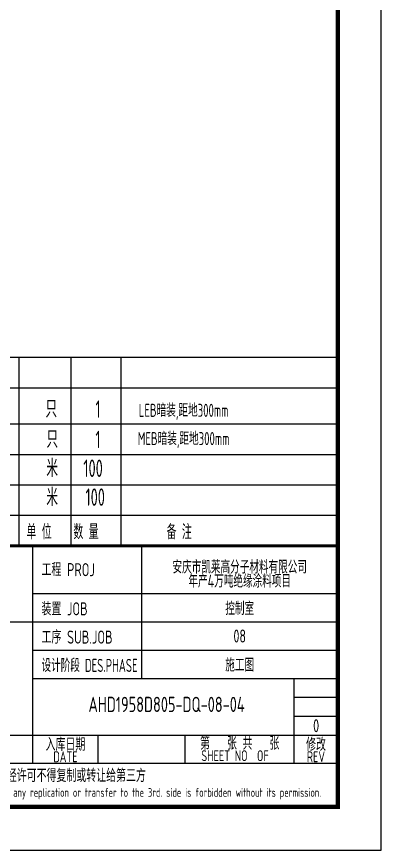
# Model space of a CAD drawing. Extents: x 5279878 to 5976284, y -275259 to -27697.
# Drawn here: x 5644578 to 5652948, y -251520 to -232361 of the extents above; entities that cross this region are included whole.
import ezdxf
from ezdxf.enums import TextEntityAlignment as Align

# ---------------------------------------------------------------- set-up
doc = ezdxf.new("R2010")
doc.units = 0
doc.header["$LTSCALE"] = 1000
doc.header["$MEASUREMENT"] = 0
doc.layers.get('0').update_dxf_attribs({"linetype": 'CONTINUOUS'})
for name, color, linetype in [('AXIS', 3, 'CONTINUOUS'), ('PUB_TEXT', 7, 'CONTINUOUS'), ('PUB_TITLE', 4, 'CONTINUOUS'), ('TEL_TAB', 7, 'CONTINUOUS'), ('电气', 7, 'CONTINUOUS')]:
    doc.layers.add(name, color=color, linetype=linetype)
doc.styles.add('AHD', font='sceie.shx', dxfattribs={"width": 0.7, "bigfont": 'sceic.shx'})
doc.styles.add('sceic', font='sceie.shx', dxfattribs={"width": 0.8, "bigfont": 'sceic.shx'})
doc.styles.add('sceie', font='sceie.shx', dxfattribs={"width": 0.7, "bigfont": 'sceic.shx'})
doc.styles.add('TSSD_Rein', font='Tssdeng.shx', dxfattribs={"width": 0.7, "bigfont": 'hztxt.shx'})

msp = doc.modelspace()

# ---------------------------------------------------------------- linework, layer by layer
for p, q in [((5644948.1, -249519.8), (5644948.1, -244519.8)), ((5647448.1, -247569.8), (5647448.1, -244519.8)), ((5651948.1, -250519.8), (5651948.1, -244519.8)), ((5644948.1, -245619.8), (5651948.1, -245619.8)), ((5633948.1, -246269.8), (5651948.1, -246269.8)), ((5644948.1, -246919.8), (5651948.1, -246919.8)), ((5644948.1, -247569.8), (5651948.1, -247569.8)), ((5650948.1, -249519.8), (5650948.1, -247569.8)), ((5650948.1, -248003.2), (5651948.1, -248003.2)), ((5650948.1, -248436.5), (5651948.1, -248436.5)), ((5633948.1, -248869.8), (5651948.1, -248869.8)), ((5646448.1, -249519.8), (5646448.1, -248869.8)), ((5648448.1, -249519.8), (5648448.1, -248869.8)), ((5633948.1, -249519.8), (5651948.1, -249519.8)), ((5633948.1, -250519.8), (5651948.1, -250519.8))]:
    msp.add_line(p, q)
msp.add_lwpolyline([(5651948.1, -244519.8, 70, 70, 0), (5633948.1, -244519.8, 70, 70, 0), (5633948.1, -250519.8, 0, 0, 0)], format="xyseb")
at = {"layer": 'PUB_TITLE', "color": 4}
msp.add_lwpolyline([(5568848.1, -251519.8), (5652948.1, -251519.8), (5652948.1, -192119.8), (5568848.1, -192119.8)], close=True, dxfattribs=at)
at = {"layer": 'PUB_TITLE', "color": 4, "const_width": 100}
msp.add_lwpolyline([(5571348.1, -250519.8), (5651948.1, -250519.8), (5651948.1, -193119.8), (5571348.1, -193119.8)], close=True, dxfattribs=at)
at = {"layer": 'TEL_TAB', "color": 0, "linetype": 'ByBlock'}
for p, q in [((5644624.7, -240189), (5644624.7, -243119.8)), ((5644624.7, -240189), (5644624.7, -243119.8)), ((5645824.7, -240189), (5645824.7, -243119.8)), ((5645824.7, -240189), (5645824.7, -243119.8)), ((5646970.2, -240189), (5646970.2, -243119.8)), ((5633948.1, -240889), (5651948.1, -240889)), ((5633948.1, -241719.8), (5651948.1, -241719.8)), ((5633948.1, -242419.8), (5651948.1, -242419.8)), ((5633948.1, -243119.8), (5651948.1, -243119.8)), ((5633948.1, -243119.8), (5651948.1, -243119.8)), ((5633948.1, -243119.8), (5651948.1, -243119.8)), ((5633948.1, -243119.8), (5651948.1, -243119.8)), ((5644624.7, -243119.8), (5644624.7, -243819.8)), ((5645824.7, -243119.8), (5645824.7, -244519.8)), ((5645824.7, -243119.8), (5645824.7, -244519.8)), ((5646970.2, -243119.8), (5646970.2, -244519.8)), ((5633948.1, -243819.8), (5651948.1, -243819.8)), ((5633948.1, -243819.8), (5651948.1, -243819.8)), ((5644624.7, -243819.8), (5644624.7, -244519.8))]:
    msp.add_line(p, q, dxfattribs=at)
for points in [[(5633948.1, -240189.1), (5651931.6, -240189)], [(5633948.1, -240189.1), (5651931.6, -240189)], [(5633948.1, -240889), (5651931.6, -240889)]]:
    msp.add_lwpolyline(points, dxfattribs=at)

# ---------------------------------------------------------------- texts
at = {"style": 'AHD'}
for s, width, p in [('工程 PROJ', 0.8, (5645148.1, -245219.8)), ('工程 PROJ', 0.8, (5645148.1, -245219.8)), ('装置 JOB', 0.8, (5645148.1, -246119.8)), ('装置 JOB', 0.8, (5645148.1, -246119.8)), ('工序 SUB.JOB', 0.8, (5645148.1, -246769.8)), ('工序 SUB.JOB', 0.8, (5645148.1, -246769.8)), ('设计阶段 DES.PHASE', 0.7, (5645148.1, -247419.8)), ('设计阶段 DES.PHASE', 0.7, (5645148.1, -247419.8))]:
    msp.add_text(s, height=300, dxfattribs=dict(at, width=width)).set_placement(p)
at = {"style": 'AHD', "width": 0.8}
for s, height, p in [('入库日期', 300, (5645698.1, -249069.8)), ('入库日期', 300, (5645698.1, -249069.8)), ('第   张 共   张', 300, (5649698.1, -249044.8)), ('修改', 300, (5651448.1, -249069.8)), ('修改', 300, (5651448.1, -249069.8)), ('DATE', 250, (5645698.1, -249369.8)), ('DATE', 250, (5645698.1, -249369.8)), ('SHEET NO  OF  ', 250, (5649698.1, -249344.8)), ('SHEET NO  OF  ', 250, (5649698.1, -249344.8)), ('REV', 250, (5651448.1, -249369.8)), ('REV', 250, (5651448.1, -249369.8)), ('本文件专有权属安徽华东化工医药工程有限责任公司所有,未经许可不得复制或转让给第三方', 300, (5642948.1, -249819.8)), ('本文件专有权属安徽华东化工医药工程有限责任公司所有,未经许可不得复制或转让给第三方', 300, (5642948.1, -249819.8)), ('The proprietary right of this document belongs to Anhui Huadong Chemical And Medical Engineering  Co.,Ltd.  and any replication or transfer to the 3rd. side is forbidden without its permission. ', 200, (5642948.1, -250219.8)), ('The proprietary right of this document belongs to Anhui Huadong Chemical And Medical Engineering  Co.,Ltd.  and any replication or transfer to the 3rd. side is forbidden without its permission. ', 200, (5642948.1, -250219.8))]:
    msp.add_text(s, height=height, dxfattribs=at).set_placement(p, align=Align.MIDDLE)
at = {"width": 0.8}
for tag, text, height, style, p in [('AHD1958D805-DQ-08-04', '200320-02-040', 350, 'sceie', (5648018.8, -248166.1)), ('0', '0', 300, 'AHD', (5651452.1, -248655.9)), ('0', '0', 300, 'AHD', (5651452.1, -248655.9))]:
    msp.add_attdef(tag, text=text, height=height, dxfattribs=dict(at, style=style)).set_placement(p, align=Align.MIDDLE)
at = {"layer": 'AXIS', "style": 'TSSD_Rein', "width": 0.7}
for s, p in [('安庆市凯莱高分子材料有限公司', (5649698.1, -244992.2)), ('年产4万吨绝缘涂料项目', (5649698.1, -245315.3)), ('控制室', (5649698.1, -245944.8)), ('08', (5649698.1, -246594.8)), ('施工图', (5649698.1, -247244.8))]:
    msp.add_text(s, height=300, dxfattribs=at).set_placement(p, align=Align.MIDDLE)
at = {"layer": 'PUB_TEXT', "style": 'sceie', "width": 0.7}
for s, p in [(' LEB暗装,距地300mm', (5647266.6, -241557.7)), (' MEB暗装,距地300mm', (5647243.7, -242207))]:
    msp.add_text(s, height=300, dxfattribs=at).set_placement(p)
at = {"layer": 'TEL_TAB', "style": 'sceie', "width": 0.7}
for s, p in [('只', (5645241, -241573.7)), ('1', (5646385.7, -241579.4)), ('只', (5645261.3, -242270.4)), ('1', (5646385.7, -242276.1))]:
    msp.add_text(s, height=400, dxfattribs=at).set_placement(p)
at = {"layer": 'TEL_TAB', "color": 0, "linetype": 'ByBlock', "style": 'sceic', "width": 0.67}
for s, p in [('单 位', (5644801.3, -244369.8)), ('数 量', (5645879.8, -244369.8)), ('备 注', (5648018.9, -244373.6))]:
    msp.add_text(s, height=340, dxfattribs=at).set_placement(p)
at = {"layer": '电气', "style": 'sceie', "width": 0.7}
for s, p in [('米', (5645258.9, -242939.7)), ('100', (5646108.3, -242939.7)), ('米', (5645258.9, -243607)), ('100', (5646156.6, -243602.4))]:
    msp.add_text(s, height=400, dxfattribs=at).set_placement(p)

doc.saveas('drawing.dxf')
